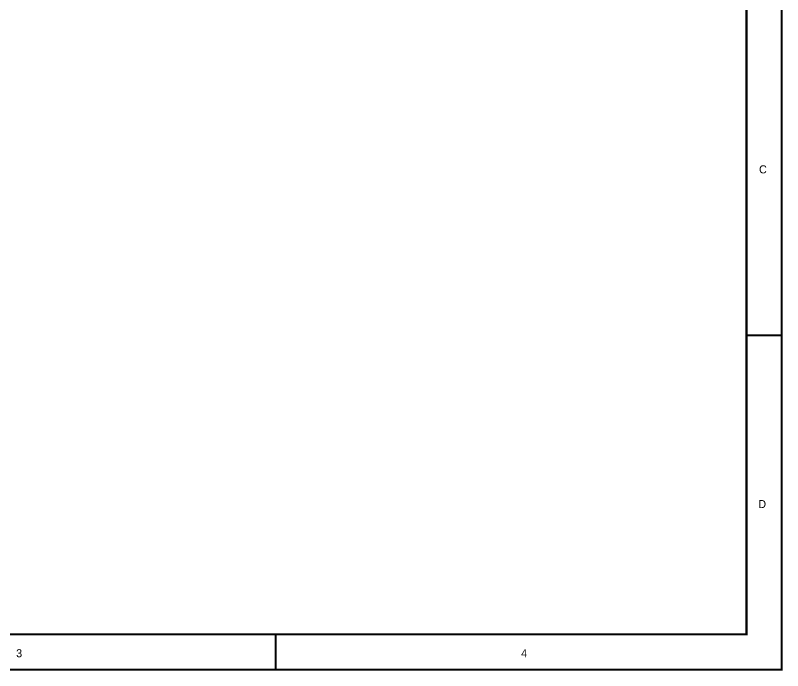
# Model space of a CAD drawing. Header units: inches. Extents: x 0 to 11.8, y 0 to 7.9.
# Drawn here: x 7.145 to 11.506, y -0.006 to 3.718 of the extents above; entities that cross this region are included whole.
import ezdxf

# ---------------------------------------------------------------- set-up
doc = ezdxf.new("R2010")
doc.units = ezdxf.units.IN
doc.header["$MEASUREMENT"] = 0
doc.layers.add('Sheet', color=255, linetype='Continuous')

msp = doc.modelspace()

# ---------------------------------------------------------------- linework, layer by layer
at = {"layer": 'Sheet'}
for points in [[(0, 7.5995, 0.0118, 0.0118, 0), (11.5, 7.5995, 0.0118, 0.0118, 0), (11.5, 0, 0.0118, 0.0118, 0), (0, 0, 0.0118, 0.0118, 0), (0, 7.5995, 0.0118, 0.0118, 0)], [(0, 7.5995, 0.0039, 0.0039, 0), (0, 0, 0.0039, 0.0039, 0), (11.5, 0, 0.0039, 0.0039, 0), (11.5, 7.5995, 0.0039, 0.0039, 0), (0, 7.5995, 0.0039, 0.0039, 0), (0, 7.5995, 0.0039, 0.0039, 0)], [(0.2, 7.3995, 0.0118, 0.0118, 0), (11.3005, 7.3995, 0.0118, 0.0118, 0), (11.3005, 0.2, 0.0118, 0.0118, 0), (0.2, 0.2, 0.0118, 0.0118, 0), (0.2, 7.3995, 0.0118, 0.0118, 0)], [(0.2, 7.3995, 0.0039, 0.0039, 0), (0.2, 0.2, 0.0039, 0.0039, 0), (11.3005, 0.2, 0.0039, 0.0039, 0), (11.3005, 7.3995, 0.0039, 0.0039, 0), (0.2, 7.3995, 0.0039, 0.0039, 0), (0.2, 7.3995, 0.0039, 0.0039, 0)]]:
    msp.add_lwpolyline(points, format="xyseb", close=True, dxfattribs=at)
for points in [[(11.5, 1.9, 0.0118, 0.0118, 0), (11.3005, 1.9, 0.0118, 0.0118, 0)], [(8.625, 0, 0.0118, 0.0118, 0), (8.625, 0.2, 0.0118, 0.0118, 0)], [(11.5, 0, 0.0118, 0.0118, 0), (11.5, 0.2, 0.0118, 0.0118, 0)]]:
    msp.add_lwpolyline(points, format="xyseb", dxfattribs=at)

# ---------------------------------------------------------------- texts
for s, p in [('C', (11.3718, 2.82)), ('D', (11.3677, 0.918)), ('3', (7.1498, 0.0703)), ('4', (10.0196, 0.0703))]:
    msp.add_text(s, height=0.0455, dxfattribs=at).set_placement(p)

doc.saveas('drawing.dxf')
